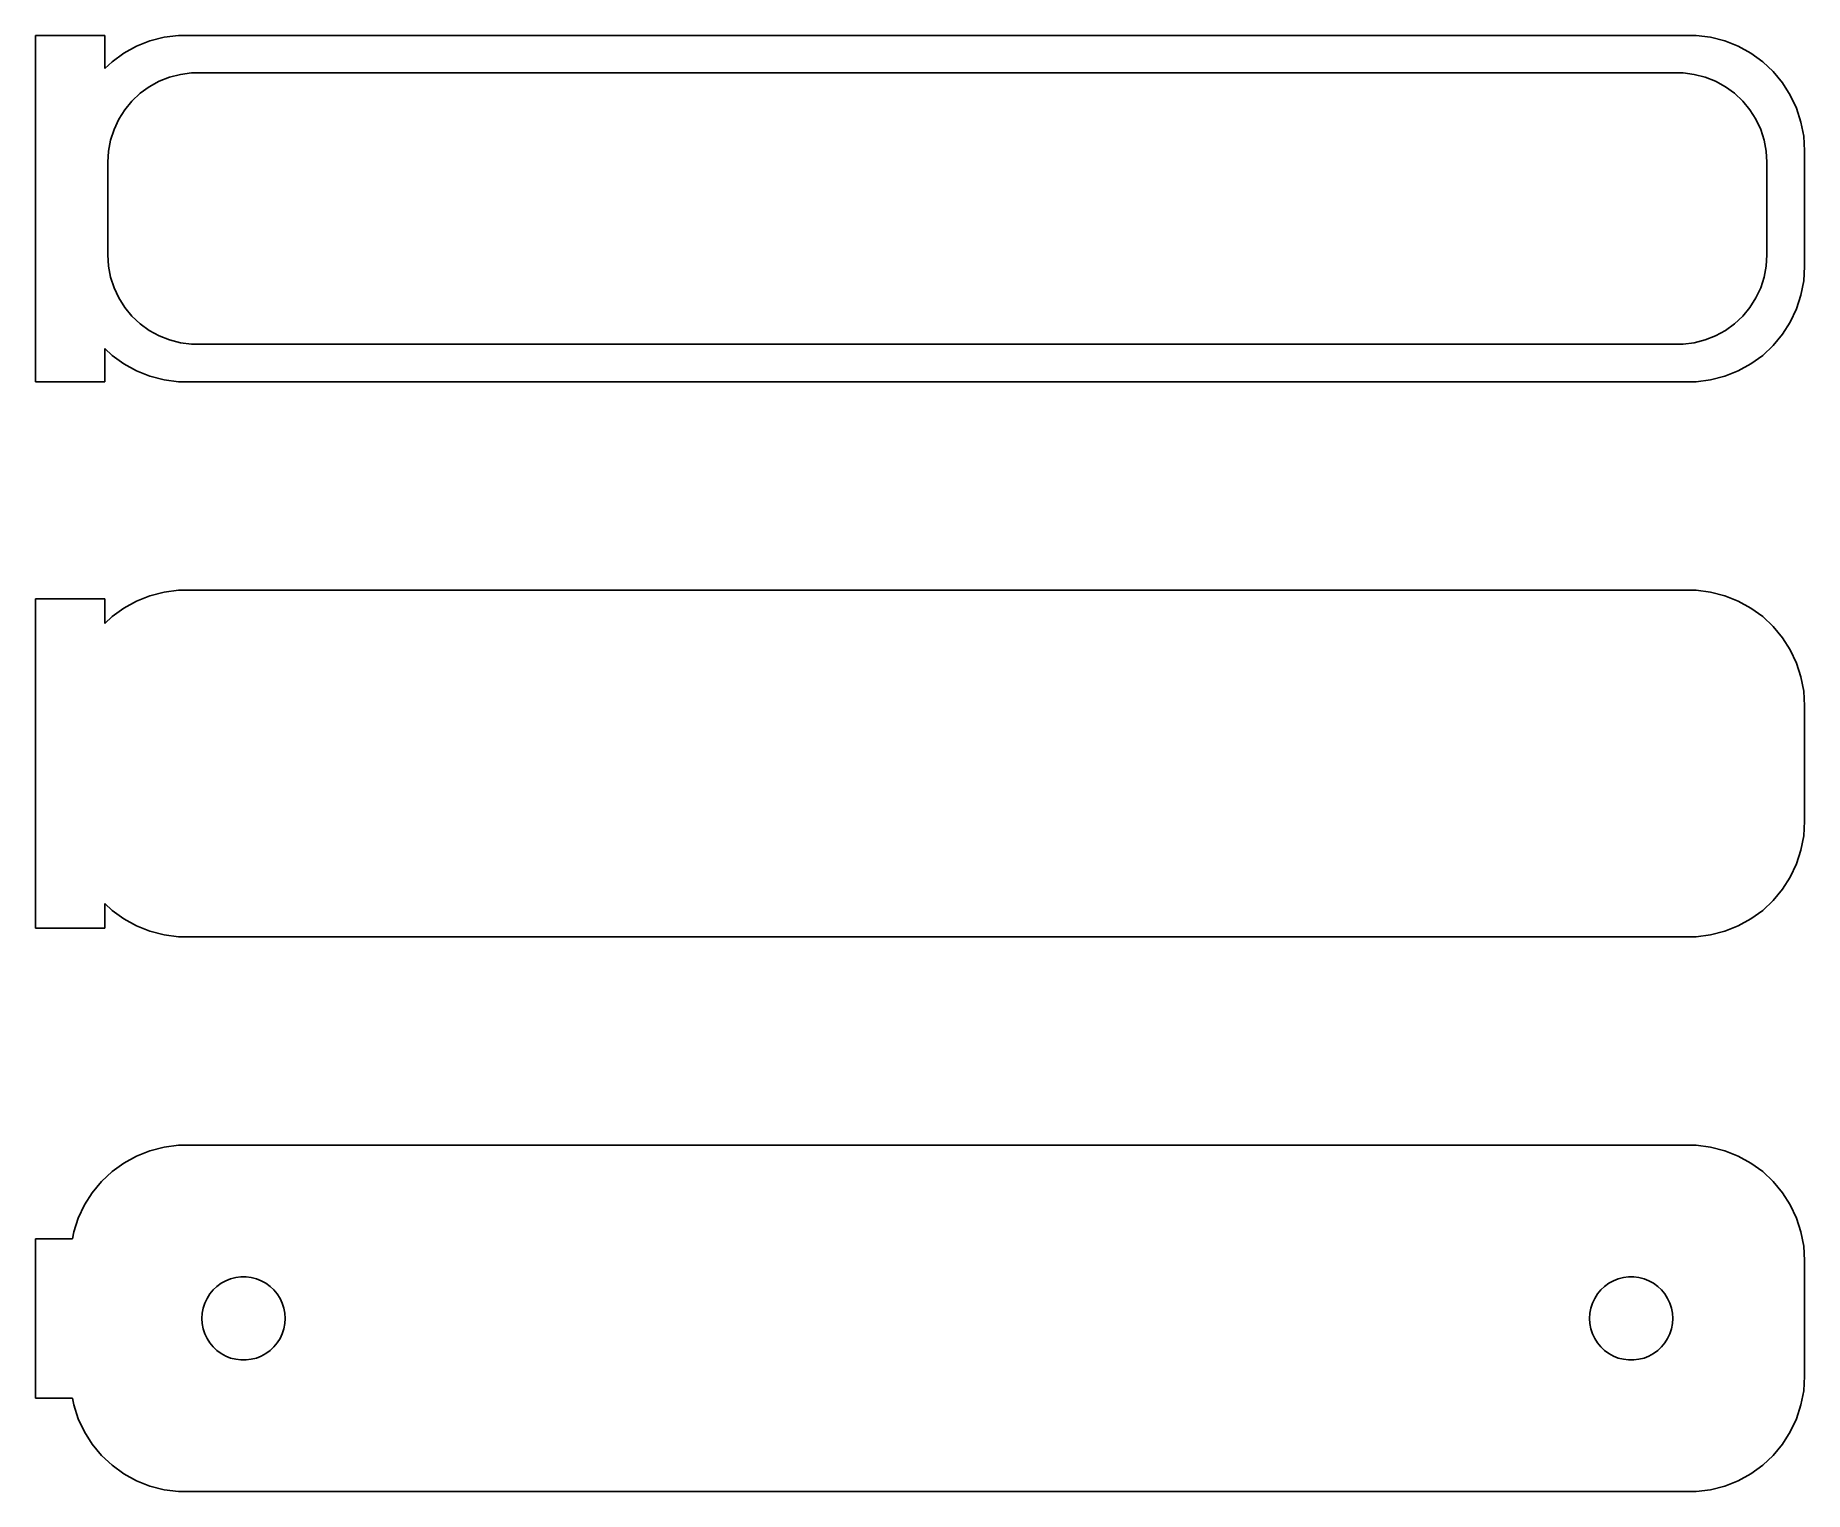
# Model space of a CAD drawing. Header units: metres. Extents: x -39 to 37.5, y 40.5 to 103.5.
import ezdxf

# ---------------------------------------------------------------- set-up
doc = ezdxf.new("R2010")
doc.units = ezdxf.units.M

msp = doc.modelspace()

# ---------------------------------------------------------------- linework, layer by layer
for p, q in [((-36, 103.49), (-39, 103.49)), ((-39, 103.49), (-39, 88.5099)), ((-36, 102.059), (-36, 103.49)), ((-33.4369, 103.411), (-34.0451, 103.255)), ((-32.8139, 103.49), (-33.4369, 103.411)), ((32.8139, 103.49), (-32.8139, 103.49)), ((33.4369, 103.411), (32.8139, 103.49)), ((34.0451, 103.255), (33.4369, 103.411)), ((-35.1791, 102.722), (-35.6871, 102.353)), ((-34.6289, 103.024), (-35.1791, 102.722)), ((-34.0451, 103.255), (-34.6289, 103.024)), ((34.6289, 103.024), (34.0451, 103.255)), ((35.1791, 102.722), (34.6289, 103.024)), ((35.6871, 102.353), (35.1791, 102.722)), ((-35.6871, 102.353), (-36, 102.059)), ((-33.1967, 101.683), (-32.7256, 101.804)), ((-32.7256, 101.804), (-32.2432, 101.865)), ((-32.2432, 101.865), (32.2432, 101.865)), ((32.2432, 101.865), (32.7256, 101.804)), ((32.7256, 101.804), (33.1967, 101.683)), ((36.1448, 101.923), (35.6871, 102.353)), ((36.5451, 101.439), (36.1448, 101.923)), ((-34.823, 100.651), (-34.4685, 100.984)), ((-34.4685, 100.984), (-34.0751, 101.27)), ((-34.0751, 101.27), (-33.6489, 101.504)), ((-33.6489, 101.504), (-33.1967, 101.683)), ((33.1967, 101.683), (33.6489, 101.504)), ((33.6489, 101.504), (34.0751, 101.27)), ((34.0751, 101.27), (34.4685, 100.984)), ((34.4685, 100.984), (34.823, 100.651)), ((36.8815, 100.909), (36.5451, 101.439)), ((-35.3936, 99.8656), (-35.133, 100.276)), ((-35.133, 100.276), (-34.823, 100.651)), ((34.823, 100.651), (35.133, 100.276)), ((35.133, 100.276), (35.3936, 99.8656)), ((37.1489, 100.341), (36.8815, 100.909)), ((37.3429, 99.7434), (37.1489, 100.341)), ((-35.6007, 99.4256), (-35.3936, 99.8656)), ((35.3936, 99.8656), (35.6007, 99.4256)), ((37.4606, 99.1267), (37.3429, 99.7434)), ((-35.8421, 98.4854), (-35.751, 98.9631)), ((-35.751, 98.9631), (-35.6007, 99.4256)), ((35.6007, 99.4256), (35.751, 98.9631)), ((35.751, 98.9631), (35.8421, 98.4854)), ((37.5, 98.5), (37.4606, 99.1267)), ((-35.8726, 98), (-35.8421, 98.4854)), ((-35.8726, 94), (-35.8726, 98)), ((35.8421, 98.4854), (35.8726, 98)), ((35.8726, 98), (35.8726, 94)), ((37.5, 93.5), (37.5, 98.5)), ((-35.8421, 93.5146), (-35.8726, 94)), ((-35.751, 93.0369), (-35.8421, 93.5146)), ((35.8421, 93.5146), (35.751, 93.0369)), ((35.8726, 94), (35.8421, 93.5146)), ((37.4606, 92.8733), (37.5, 93.5)), ((-35.6007, 92.5744), (-35.751, 93.0369)), ((-35.3936, 92.1344), (-35.6007, 92.5744)), ((35.6007, 92.5744), (35.3936, 92.1344)), ((35.751, 93.0369), (35.6007, 92.5744)), ((37.3429, 92.2566), (37.4606, 92.8733)), ((-35.133, 91.7237), (-35.3936, 92.1344)), ((35.3936, 92.1344), (35.133, 91.7237)), ((37.1489, 91.6594), (37.3429, 92.2566)), ((-34.823, 91.349), (-35.133, 91.7237)), ((-34.4685, 91.0161), (-34.823, 91.349)), ((34.823, 91.349), (34.4685, 91.0161)), ((35.133, 91.7237), (34.823, 91.349)), ((36.5451, 90.5611), (36.8815, 91.0912)), ((36.8815, 91.0912), (37.1489, 91.6594)), ((-34.0751, 90.7302), (-34.4685, 91.0161)), ((-33.6489, 90.4959), (-34.0751, 90.7302)), ((-33.1967, 90.3169), (-33.6489, 90.4959)), ((-32.7256, 90.196), (-33.1967, 90.3169)), ((33.1967, 90.3169), (32.7256, 90.196)), ((33.6489, 90.4959), (33.1967, 90.3169)), ((34.0751, 90.7302), (33.6489, 90.4959)), ((34.4685, 91.0161), (34.0751, 90.7302)), ((36.1448, 90.0773), (36.5451, 90.5611)), ((-36, 89.9413), (-35.6871, 89.6474)), ((-36, 88.5099), (-36, 89.9413)), ((-35.6871, 89.6474), (-35.1791, 89.2784)), ((-32.2432, 90.135), (-32.7256, 90.196)), ((32.2432, 90.135), (-32.2432, 90.135)), ((32.7256, 90.196), (32.2432, 90.135)), ((35.1791, 89.2784), (35.6871, 89.6474)), ((35.6871, 89.6474), (36.1448, 90.0773)), ((-35.1791, 89.2784), (-34.6289, 88.9759)), ((-34.6289, 88.9759), (-34.0451, 88.7447)), ((-34.0451, 88.7447), (-33.4369, 88.5886)), ((33.4369, 88.5886), (34.0451, 88.7447)), ((34.0451, 88.7447), (34.6289, 88.9759)), ((34.6289, 88.9759), (35.1791, 89.2784)), ((-39, 88.5099), (-36, 88.5099)), ((-33.4369, 88.5886), (-32.8139, 88.5099)), ((-32.8139, 88.5099), (32.8139, 88.5099)), ((32.8139, 88.5099), (33.4369, 88.5886)), ((-36, 79.1148), (-39, 79.1148)), ((-39, 79.1148), (-39, 64.8852)), ((-36, 78.0587), (-36, 79.1148)), ((-34.6289, 79.0241), (-35.1791, 78.7216)), ((-34.0451, 79.2553), (-34.6289, 79.0241)), ((-33.4369, 79.4114), (-34.0451, 79.2553)), ((-32.8139, 79.4901), (-33.4369, 79.4114)), ((32.8139, 79.4901), (-32.8139, 79.4901)), ((33.4369, 79.4114), (32.8139, 79.4901)), ((34.0451, 79.2553), (33.4369, 79.4114)), ((34.6289, 79.0241), (34.0451, 79.2553)), ((35.1791, 78.7216), (34.6289, 79.0241)), ((-35.6871, 78.3526), (-36, 78.0587)), ((-35.1791, 78.7216), (-35.6871, 78.3526)), ((35.6871, 78.3526), (35.1791, 78.7216)), ((36.1448, 77.9227), (35.6871, 78.3526)), ((36.5451, 77.4389), (36.1448, 77.9227)), ((36.8815, 76.9088), (36.5451, 77.4389)), ((37.1489, 76.3406), (36.8815, 76.9088)), ((37.3429, 75.7434), (37.1489, 76.3406)), ((37.4606, 75.1267), (37.3429, 75.7434)), ((37.5, 74.5), (37.4606, 75.1267)), ((37.5, 69.5), (37.5, 74.5)), ((37.3429, 68.2566), (37.4606, 68.8733)), ((37.4606, 68.8733), (37.5, 69.5)), ((37.1489, 67.6594), (37.3429, 68.2566)), ((36.8815, 67.0912), (37.1489, 67.6594)), ((36.1448, 66.0773), (36.5451, 66.5611)), ((36.5451, 66.5611), (36.8815, 67.0912)), ((-36, 64.8852), (-36, 65.9413)), ((-36, 65.9413), (-35.6871, 65.6474)), ((35.6871, 65.6474), (36.1448, 66.0773)), ((-35.6871, 65.6474), (-35.1791, 65.2784)), ((-35.1791, 65.2784), (-34.6289, 64.9759)), ((34.6289, 64.9759), (35.1791, 65.2784)), ((35.1791, 65.2784), (35.6871, 65.6474)), ((-39, 64.8852), (-36, 64.8852)), ((-34.6289, 64.9759), (-34.0451, 64.7447)), ((-34.0451, 64.7447), (-33.4369, 64.5886)), ((-33.4369, 64.5886), (-32.8139, 64.5099)), ((-32.8139, 64.5099), (32.8139, 64.5099)), ((32.8139, 64.5099), (33.4369, 64.5886)), ((33.4369, 64.5886), (34.0451, 64.7447)), ((34.0451, 64.7447), (34.6289, 64.9759)), ((-34.0451, 55.2553), (-34.6289, 55.0241)), ((-33.4369, 55.4114), (-34.0451, 55.2553)), ((-32.8139, 55.4901), (-33.4369, 55.4114)), ((32.8139, 55.4901), (-32.8139, 55.4901)), ((33.4369, 55.4114), (32.8139, 55.4901)), ((34.0451, 55.2553), (33.4369, 55.4114)), ((34.6289, 55.0241), (34.0451, 55.2553)), ((-35.6871, 54.3526), (-36.1448, 53.9227)), ((-35.1791, 54.7216), (-35.6871, 54.3526)), ((-34.6289, 55.0241), (-35.1791, 54.7216)), ((35.1791, 54.7216), (34.6289, 55.0241)), ((35.6871, 54.3526), (35.1791, 54.7216)), ((36.1448, 53.9227), (35.6871, 54.3526)), ((-36.1448, 53.9227), (-36.5451, 53.4389)), ((36.5451, 53.4389), (36.1448, 53.9227)), ((-36.8815, 52.9088), (-37.1489, 52.3406)), ((-36.5451, 53.4389), (-36.8815, 52.9088)), ((36.8815, 52.9088), (36.5451, 53.4389)), ((37.1489, 52.3406), (36.8815, 52.9088)), ((-37.1489, 52.3406), (-37.3429, 51.7434)), ((37.3429, 51.7434), (37.1489, 52.3406)), ((-37.4, 51.4442), (-39, 51.4442)), ((-39, 51.4442), (-39, 44.5558)), ((-37.3429, 51.7434), (-37.4, 51.4442)), ((37.4606, 51.1267), (37.3429, 51.7434)), ((37.5, 50.5), (37.4606, 51.1267)), ((37.5, 45.5), (37.5, 50.5)), ((-30.5562, 49.7119), (-30.3373, 49.7681)), ((-30.3373, 49.7681), (-30.113, 49.7964)), ((-30.113, 49.7964), (-29.887, 49.7964)), ((-29.887, 49.7964), (-29.6627, 49.7681)), ((-29.6627, 49.7681), (-29.4438, 49.7119)), ((29.4438, 49.7119), (29.6627, 49.7681)), ((29.6627, 49.7681), (29.887, 49.7964)), ((29.887, 49.7964), (30.113, 49.7964)), ((30.113, 49.7964), (30.3373, 49.7681)), ((30.3373, 49.7681), (30.5562, 49.7119)), ((-31.5773, 48.8671), (-31.4562, 49.058)), ((-31.4562, 49.058), (-31.3121, 49.2322)), ((-31.3121, 49.2322), (-31.1474, 49.3869)), ((-31.1474, 49.3869), (-30.9645, 49.5198)), ((-30.9645, 49.5198), (-30.7664, 49.6287)), ((-30.7664, 49.6287), (-30.5562, 49.7119)), ((-29.4438, 49.7119), (-29.2336, 49.6287)), ((-29.2336, 49.6287), (-29.0355, 49.5198)), ((-29.0355, 49.5198), (-28.8526, 49.3869)), ((-28.8526, 49.3869), (-28.6879, 49.2322)), ((-28.6879, 49.2322), (-28.5438, 49.058)), ((-28.5438, 49.058), (-28.4226, 48.8671)), ((28.4226, 48.8671), (28.5438, 49.058)), ((28.5438, 49.058), (28.6879, 49.2322)), ((28.6879, 49.2322), (28.8526, 49.3869)), ((28.8526, 49.3869), (29.0355, 49.5198)), ((29.0355, 49.5198), (29.2336, 49.6287)), ((29.2336, 49.6287), (29.4438, 49.7119)), ((30.5562, 49.7119), (30.7664, 49.6287)), ((30.7664, 49.6287), (30.9645, 49.5198)), ((30.9645, 49.5198), (31.1474, 49.3869)), ((31.1474, 49.3869), (31.3121, 49.2322)), ((31.3121, 49.2322), (31.4562, 49.058)), ((31.4562, 49.058), (31.5773, 48.8671)), ((-31.8, 48), (-31.7858, 48.2256)), ((-31.7858, 48.2256), (-31.7434, 48.4476)), ((-31.7434, 48.4476), (-31.6736, 48.6626)), ((-31.6736, 48.6626), (-31.5773, 48.8671)), ((-28.4226, 48.8671), (-28.3264, 48.6626)), ((-28.3264, 48.6626), (-28.2565, 48.4476)), ((-28.2565, 48.4476), (-28.2142, 48.2256)), ((-28.2142, 48.2256), (-28.2, 48)), ((28.2, 48), (28.2142, 48.2256)), ((28.2142, 48.2256), (28.2565, 48.4476)), ((28.2565, 48.4476), (28.3264, 48.6626)), ((28.3264, 48.6626), (28.4226, 48.8671)), ((31.5773, 48.8671), (31.6736, 48.6626)), ((31.6736, 48.6626), (31.7434, 48.4476)), ((31.7434, 48.4476), (31.7858, 48.2256)), ((31.7858, 48.2256), (31.8, 48)), ((-31.7858, 47.7744), (-31.8, 48)), ((-31.7434, 47.5524), (-31.7858, 47.7744)), ((-31.6736, 47.3374), (-31.7434, 47.5524)), ((-28.2565, 47.5524), (-28.3264, 47.3374)), ((-28.2142, 47.7744), (-28.2565, 47.5524)), ((-28.2, 48), (-28.2142, 47.7744)), ((28.2142, 47.7744), (28.2, 48)), ((28.2565, 47.5524), (28.2142, 47.7744)), ((28.3264, 47.3374), (28.2565, 47.5524)), ((31.7434, 47.5524), (31.6736, 47.3374)), ((31.7858, 47.7744), (31.7434, 47.5524)), ((31.8, 48), (31.7858, 47.7744)), ((-31.5773, 47.1329), (-31.6736, 47.3374)), ((-31.4562, 46.942), (-31.5773, 47.1329)), ((-31.3121, 46.7678), (-31.4562, 46.942)), ((-31.1474, 46.6131), (-31.3121, 46.7678)), ((-28.6879, 46.7678), (-28.8526, 46.6131)), ((-28.5438, 46.942), (-28.6879, 46.7678)), ((-28.4226, 47.1329), (-28.5438, 46.942)), ((-28.3264, 47.3374), (-28.4226, 47.1329)), ((28.4226, 47.1329), (28.3264, 47.3374)), ((28.5438, 46.942), (28.4226, 47.1329)), ((28.6879, 46.7678), (28.5438, 46.942)), ((28.8526, 46.6131), (28.6879, 46.7678)), ((31.3121, 46.7678), (31.1474, 46.6131)), ((31.4562, 46.942), (31.3121, 46.7678)), ((31.5773, 47.1329), (31.4562, 46.942)), ((31.6736, 47.3374), (31.5773, 47.1329)), ((-30.9645, 46.4802), (-31.1474, 46.6131)), ((-30.7664, 46.3713), (-30.9645, 46.4802)), ((-30.5562, 46.2881), (-30.7664, 46.3713)), ((-30.3373, 46.2319), (-30.5562, 46.2881)), ((-30.113, 46.2036), (-30.3373, 46.2319)), ((-29.887, 46.2036), (-30.113, 46.2036)), ((-29.6627, 46.2319), (-29.887, 46.2036)), ((-29.4438, 46.2881), (-29.6627, 46.2319)), ((-29.2336, 46.3713), (-29.4438, 46.2881)), ((-29.0355, 46.4802), (-29.2336, 46.3713)), ((-28.8526, 46.6131), (-29.0355, 46.4802)), ((29.0355, 46.4802), (28.8526, 46.6131)), ((29.2336, 46.3713), (29.0355, 46.4802)), ((29.4438, 46.2881), (29.2336, 46.3713)), ((29.6627, 46.2319), (29.4438, 46.2881)), ((29.887, 46.2036), (29.6627, 46.2319)), ((30.113, 46.2036), (29.887, 46.2036)), ((30.3373, 46.2319), (30.113, 46.2036)), ((30.5562, 46.2881), (30.3373, 46.2319)), ((30.7664, 46.3713), (30.5562, 46.2881)), ((30.9645, 46.4802), (30.7664, 46.3713)), ((31.1474, 46.6131), (30.9645, 46.4802)), ((37.4606, 44.8733), (37.5, 45.5)), ((-39, 44.5558), (-37.4, 44.5558)), ((-37.4, 44.5558), (-37.3429, 44.2566)), ((37.3429, 44.2566), (37.4606, 44.8733)), ((-37.3429, 44.2566), (-37.1489, 43.6594)), ((-37.1489, 43.6594), (-36.8815, 43.0912)), ((36.8815, 43.0912), (37.1489, 43.6594)), ((37.1489, 43.6594), (37.3429, 44.2566)), ((-36.8815, 43.0912), (-36.5451, 42.5611)), ((36.5451, 42.5611), (36.8815, 43.0912)), ((-36.5451, 42.5611), (-36.1448, 42.0773)), ((-36.1448, 42.0773), (-35.6871, 41.6474)), ((35.6871, 41.6474), (36.1448, 42.0773)), ((36.1448, 42.0773), (36.5451, 42.5611)), ((-35.6871, 41.6474), (-35.1791, 41.2784)), ((35.1791, 41.2784), (35.6871, 41.6474)), ((-35.1791, 41.2784), (-34.6289, 40.9759)), ((-34.6289, 40.9759), (-34.0451, 40.7447)), ((-34.0451, 40.7447), (-33.4369, 40.5886)), ((-33.4369, 40.5886), (-32.8139, 40.5099)), ((32.8139, 40.5099), (33.4369, 40.5886)), ((33.4369, 40.5886), (34.0451, 40.7447)), ((34.0451, 40.7447), (34.6289, 40.9759)), ((34.6289, 40.9759), (35.1791, 41.2784)), ((-32.8139, 40.5099), (32.8139, 40.5099))]:
    msp.add_line(p, q)

doc.saveas('drawing.dxf')
